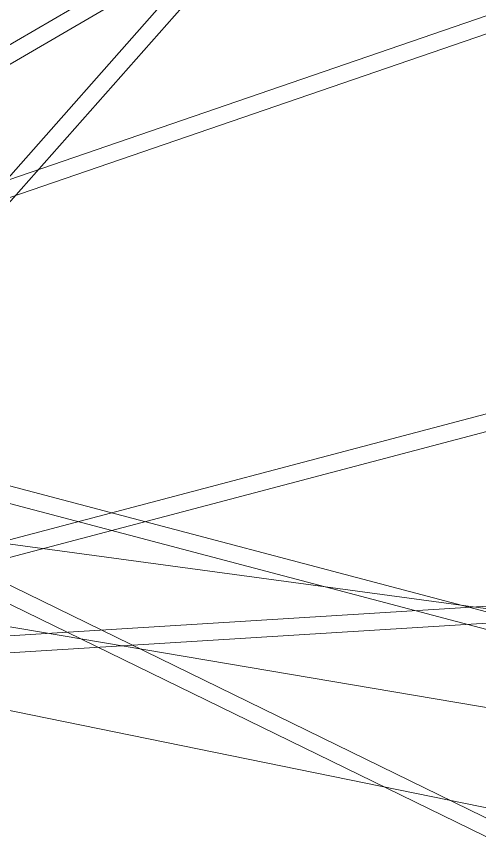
# Model space of a CAD drawing. Extents: x 3 to 469, y 9 to 280.
# Drawn here: x 114.74 to 130.05, y 93.06 to 120.43 of the extents above; entities that cross this region are included whole.
import ezdxf

# ---------------------------------------------------------------- set-up
doc = ezdxf.new("R2010")
doc.units = 0
doc.layers.add('Layer_1', color=7, linetype='Continuous', lineweight=0, true_color=0xffffff)

msp = doc.modelspace()

# ---------------------------------------------------------------- linework, layer by layer
at = {"layer": 'Layer_1', "color": 7, "true_color": 0xffffff}
for p, q in [((102.767, 101.849), (155.836, 161.918)), ((156.258, 161.545), (103.19, 101.476)), ((96.846, 109.213), (166.109, 149.541)), ((166.393, 149.054), (97.129, 108.725)), ((97.942, 109.338), (173.742, 135.378)), ((173.925, 134.845), (98.125, 108.804)), ((100.933, 99.53), (178.431, 119.992)), ((178.575, 119.446), (101.078, 98.985)), ((101.082, 108.437), (178.575, 87.976)), ((178.431, 87.431), (100.938, 107.892)), ((101.945, 107.75), (173.958, 72.564)), ((173.71, 72.058), (101.697, 107.243)), ((100.062, 99.043), (180.062, 103.993)), ((105.437, 104.195), (158.558, 97.016)), ((180.097, 103.43), (100.097, 98.481)), ((102.256, 102.302), (210.505, 83.974)), ((157.16, 88.76), (104.636, 99.468))]:
    msp.add_line(p, q, dxfattribs=at)

doc.saveas('drawing.dxf')
